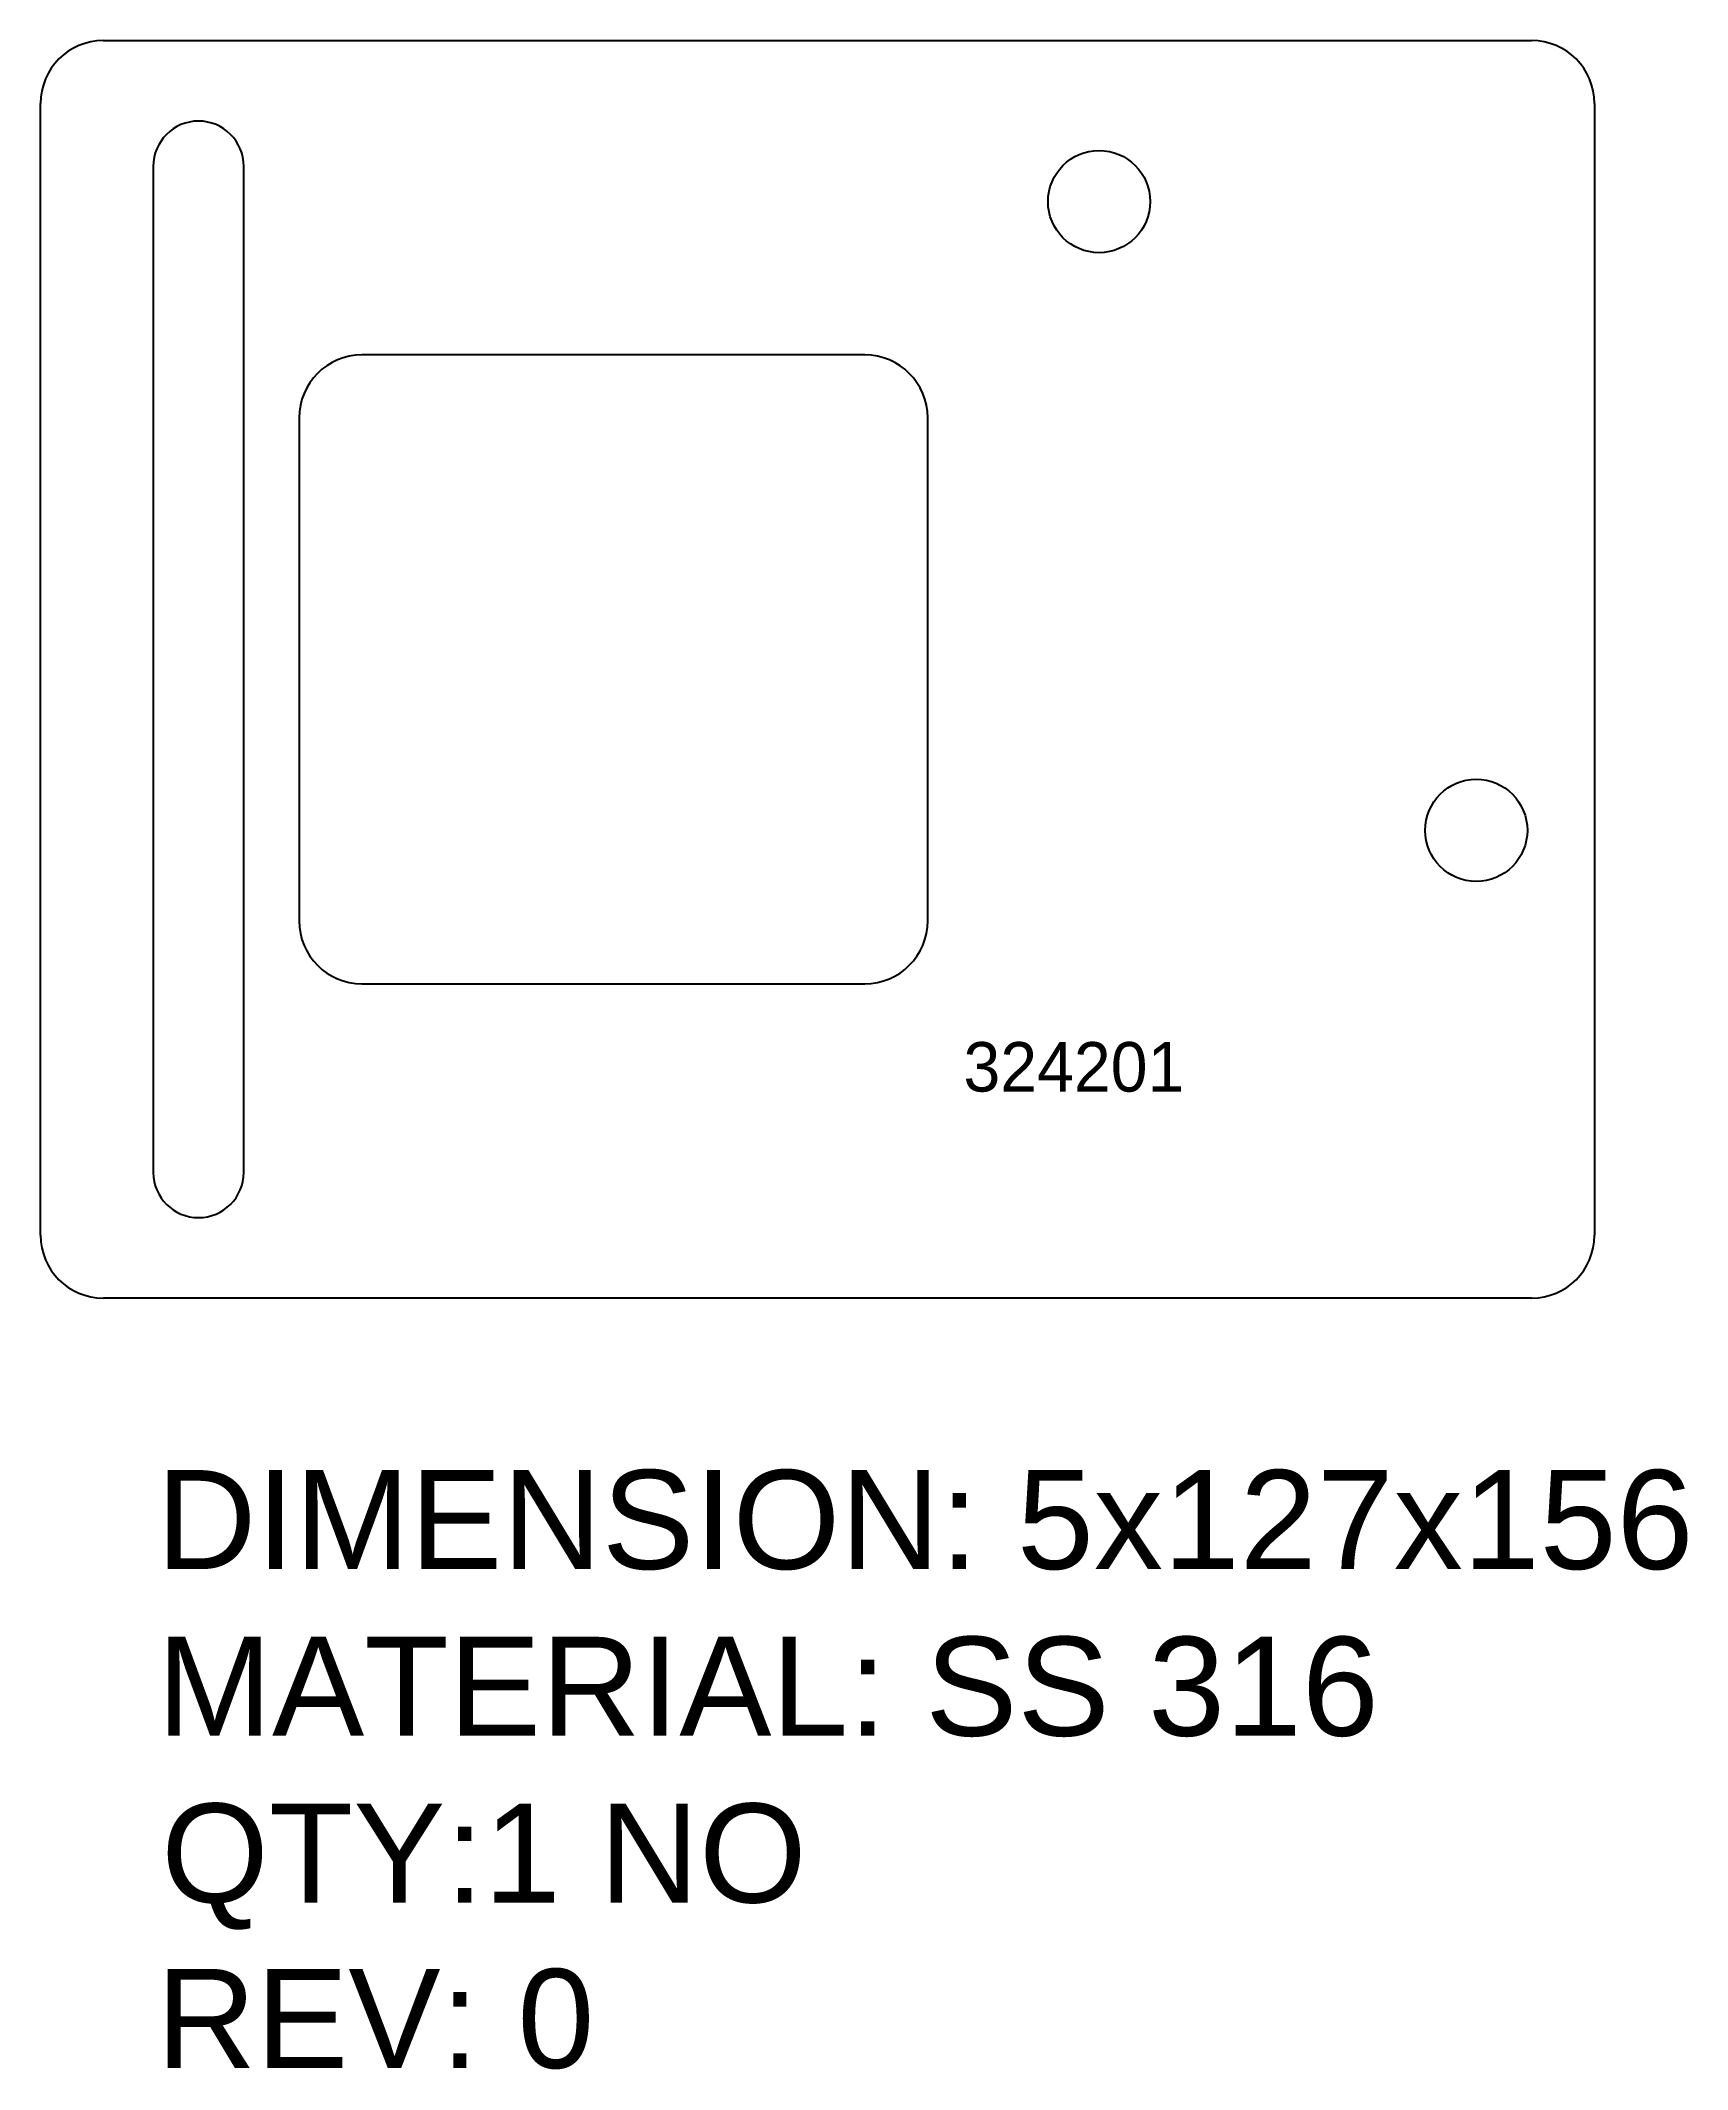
# Model space of a CAD drawing. Header units: inches. Extents: x -77 to 90, y -261 to -56.
import ezdxf

# ---------------------------------------------------------------- set-up
doc = ezdxf.new("R2010")
doc.units = ezdxf.units.IN
doc.header["$MEASUREMENT"] = 0
doc.layers.add('LaserCutting', color=3, linetype='Continuous')
doc.styles.get("Standard").update_dxf_attribs({"font": 'ARIAL.TTF'})

msp = doc.modelspace()

# ---------------------------------------------------------------- linework, layer by layer
at = {"layer": 'LaserCutting'}
for p, q in [((-70.43, -55.86), (73.84, -55.86)), ((-76.78, -176.51), (-76.78, -62.21)), ((80.19, -62.21), (80.19, -176.51)), ((-65.4, -68.56), (-65.4, -170.16)), ((-56.25, -170.16), (-56.25, -68.56)), ((6.49, -87.61), (-44.31, -87.61)), ((-50.66, -93.96), (-50.66, -144.76)), ((12.84, -144.76), (12.84, -93.96)), ((-44.31, -151.11), (6.49, -151.11)), ((73.84, -182.86), (-70.43, -182.86))]:
    msp.add_line(p, q, dxfattribs=at)
for centre in [(30.15, -72.12), (68.25, -135.62)]:
    msp.add_circle(centre, 5.16, dxfattribs=at)
for centre, radius, start, end in [((-70.43, -62.21), 6.35, 90, 180), ((73.84, -62.21), 6.35, 0, 90), ((-60.82, -68.56), 4.57, 0, 180), ((-44.31, -93.96), 6.35, 90, 180), ((6.49, -93.96), 6.35, 0, 90), ((-44.31, -144.76), 6.35, 180, 270), ((6.49, -144.76), 6.35, 270, 0), ((-60.82, -170.16), 4.57, 180, 0), ((-70.43, -176.51), 6.35, 180, 270), ((73.84, -176.51), 6.35, 270, 360)]:
    msp.add_arc(centre, radius, start, end, dxfattribs=at)

# ---------------------------------------------------------------- texts
at = {"color": 7}
for s, p in [('DIMENSION: 5x127x156', (-65.07, -210.22)), ('MATERIAL: SS 316', (-65.03, -227.06)), ('QTY:1 NO', (-64.59, -243.9)), ('REV: 0', (-65.09, -260.61))]:
    msp.add_text(s, height=10, dxfattribs=at).set_placement(p)
at = {"layer": 'LaserCutting', "insert": (16.45, -157), "char_height": 5, "attachment_point": 1}
msp.add_mtext_dynamic_manual_height_columns('{\\fCentury Gothic|b0|i0|c0|p34;\\C1;324201}', width=41.1051, gutter_width=1, heights=[0], dxfattribs=at)

doc.saveas('drawing.dxf')
